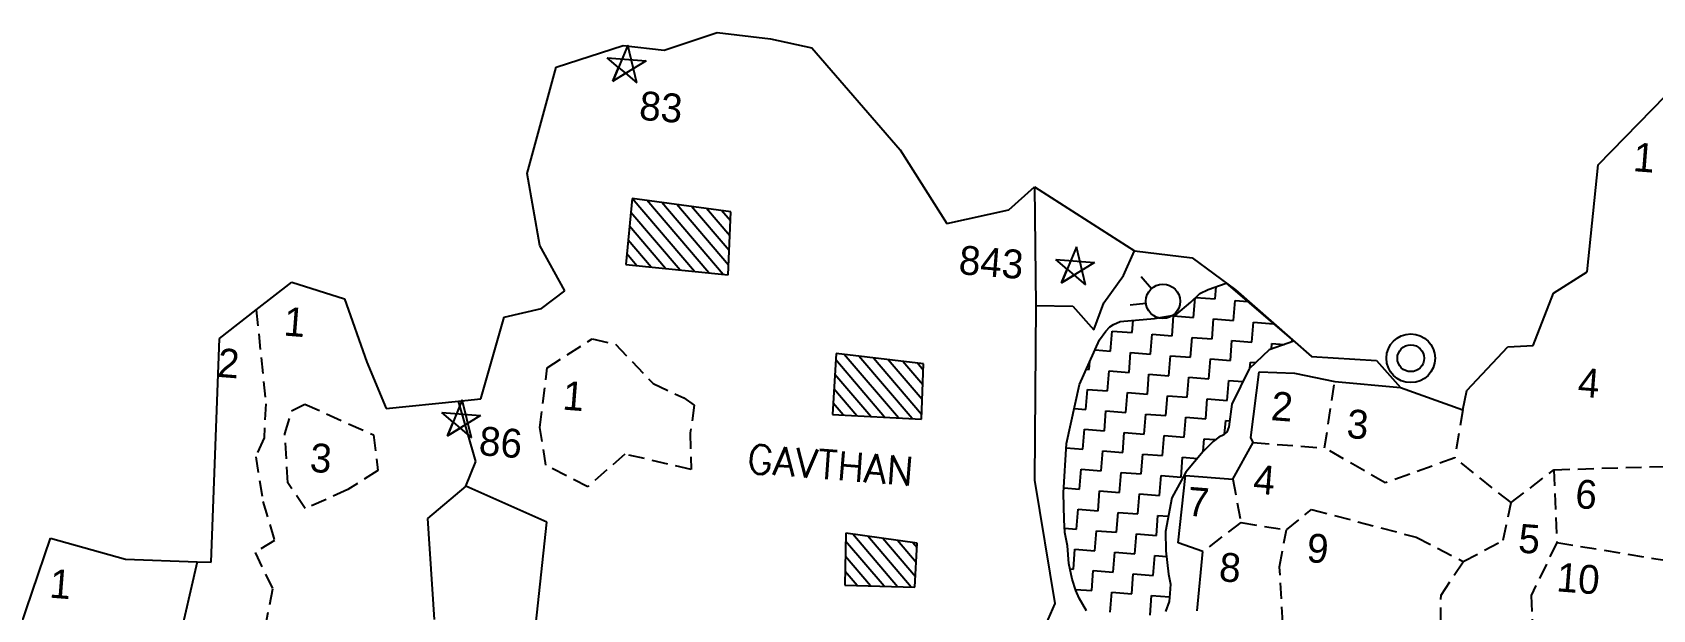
# Model space of a CAD drawing. Header units: metres. Extents: x 292752 to 294952, y 2098977 to 2102453.
# Drawn here: x 293486 to 293993, y 2100547 to 2100728 of the extents above; entities that cross this region are included whole.
import ezdxf
from ezdxf.enums import TextEntityAlignment as Align

# ---------------------------------------------------------------- set-up
doc = ezdxf.new("R2010")
doc.units = ezdxf.units.M
doc.linetypes.add('DASHED', pattern=[0.75, 0.5, -0.25])
for name, color, linetype in [('POLY_HATCH', 12, 'Continuous'), ('POLY_PARCEL', 6, 'Continuous'), ('POLY_SUBPARCEL', 6, 'DASHED'), ('SYM_ABADI', 1, 'Continuous'), ('TEXT_MAPIN', 7, 'Continuous'), ('TEXT_PARCEL', 7, 'Continuous'), ('V_BOUND_LINE', 7, 'Continuous')]:
    doc.layers.add(name, color=color, linetype=linetype)
doc.styles.get("Standard").update_dxf_attribs({"font": 'simplex.shx'})
doc.styles.add('TEXT_MAP', font='', dxfattribs={"height": 2.5})
doc.styles.get('TEXT_MAP').set_extended_font_data('Kruti Dev 050')

msp = doc.modelspace()

# ---------------------------------------------------------------- linework, layer by layer
for p, q in [((293672.42, 2100724.01), (293667.75, 2100712.75)), ((293675.26, 2100712.16), (293672.42, 2100724.01)), ((293665.99, 2100720.07), (293678.14, 2100719.11)), ((293669.53, 2100717.05), (293665.99, 2100720.07)), ((293678.14, 2100719.11), (293667.74, 2100712.75)), ((293667.74, 2100712.75), (293669.53, 2100717.05)), ((293669.53, 2100717.05), (293671.72, 2100715.18)), ((293667.75, 2100712.75), (293671.72, 2100715.18)), ((293671.72, 2100715.18), (293675.26, 2100712.16)), ((293806.49, 2100656.9), (293818.64, 2100655.94)), ((293810.02, 2100653.88), (293806.49, 2100656.9)), ((293812.91, 2100660.84), (293808.24, 2100649.58)), ((293815.75, 2100648.99), (293812.91, 2100660.84)), ((293818.64, 2100655.94), (293808.24, 2100649.57)), ((293808.24, 2100649.57), (293810.02, 2100653.88)), ((293808.24, 2100649.58), (293812.21, 2100652.01)), ((293810.02, 2100653.88), (293812.21, 2100652.01)), ((293812.21, 2100652.01), (293815.75, 2100648.99)), ((293833.21, 2100651.55), (293836.47, 2100647.86)), ((293829.78, 2100642.71), (293834.67, 2100643.24)), ((293620.59, 2100612.93), (293615.92, 2100601.67)), ((293623.43, 2100601.08), (293620.59, 2100612.93)), ((293614.17, 2100608.99), (293626.32, 2100608.03)), ((293617.7, 2100605.97), (293614.17, 2100608.99)), ((293626.32, 2100608.03), (293615.92, 2100601.67)), ((293615.92, 2100601.67), (293617.7, 2100605.97)), ((293617.7, 2100605.97), (293619.89, 2100604.1)), ((293615.92, 2100601.67), (293619.89, 2100604.1)), ((293619.89, 2100604.1), (293623.43, 2100601.08))]:
    msp.add_line(p, q)
for centre, radius in [((293840.03, 2100643.82), 5.39), ((293917.65, 2100626), 7.63), ((293917.65, 2100626), 4.2)]:
    msp.add_circle(centre, radius)
at = {"layer": 'POLY_HATCH'}
for p, q in [((293848.75, 2100643.58), (293851.55, 2100646.24)), ((293851.55, 2100646.24), (293854.24, 2100647.47)), ((293854.24, 2100647.47), (293859.8, 2100649.55)), ((293859.8, 2100649.55), (293881.05, 2100631.32)), ((293844.11, 2100639.62), (293848.75, 2100643.58)), ((293822.09, 2100634.45), (293823.35, 2100635.79)), ((293823.35, 2100635.79), (293824.56, 2100636.56)), ((293824.56, 2100636.56), (293826.66, 2100637.54)), ((293826.66, 2100637.54), (293837.39, 2100638.43)), ((293837.39, 2100638.43), (293844.11, 2100639.62)), ((293813.86, 2100617.82), (293820.14, 2100631.72)), ((293820.14, 2100631.72), (293822.09, 2100634.45)), ((293881.05, 2100631.32), (293873.32, 2100628.6)), ((293873.32, 2100628.6), (293867.03, 2100622.72)), ((293867.03, 2100622.72), (293861.55, 2100611.63)), ((293809.79, 2100599.31), (293813.86, 2100617.82)), ((293861.55, 2100611.63), (293860.69, 2100604.5)), ((293857.56, 2100601.29), (293855.73, 2100599.99)), ((293859.06, 2100602.04), (293857.56, 2100601.29)), ((293859.99, 2100602.83), (293859.06, 2100602.04)), ((293860.69, 2100604.5), (293859.99, 2100602.83)), ((293808.86, 2100583.83), (293809.79, 2100599.31)), ((293852.59, 2100596.79), (293847.18, 2100590.3)), ((293855.73, 2100599.99), (293852.59, 2100596.79)), ((293847.18, 2100590.3), (293845.83, 2100587.81)), ((293845.83, 2100587.81), (293842.8, 2100582.29)), ((293809.06, 2100575.46), (293808.86, 2100583.83)), ((293842.8, 2100582.29), (293840.82, 2100571.79)), ((293809.32, 2100571.41), (293809.06, 2100575.46)), ((293810.15, 2100567.31), (293809.32, 2100571.41)), ((293840.82, 2100571.79), (293840.92, 2100565.73)), ((293810.58, 2100561.8), (293810.15, 2100567.31)), ((293840.92, 2100565.73), (293841.79, 2100558.46)), ((293811.63, 2100556.82), (293810.58, 2100561.8)), ((293812.79, 2100553.27), (293811.63, 2100556.82)), ((293841.79, 2100558.46), (293842.4, 2100555.25)), ((293842.4, 2100555.25), (293842.17, 2100552.39)), ((293813.75, 2100550.89), (293812.79, 2100553.27)), ((293816.04, 2100546.97), (293813.75, 2100550.89)), ((293841.97, 2100549.81), (293840.86, 2100546.73)), ((293842.17, 2100552.39), (293841.97, 2100549.81))]:
    msp.add_line(p, q, dxfattribs=at)
at = {"layer": 'POLY_HATCH', "linetype": 'Continuous'}
for p, q in [((293856.38, 2100644.55), (293856.68, 2100648.38)), ((293849.63, 2100638.79), (293850.11, 2100644.87)), ((293850.28, 2100645.03), (293856.38, 2100644.55)), ((293862.13, 2100637.8), (293862.63, 2100644.05)), ((293862.63, 2100644.05), (293866.57, 2100643.74)), ((293830.39, 2100634.02), (293830.69, 2100637.88)), ((293842.89, 2100633.03), (293843.38, 2100639.28)), ((293843.38, 2100639.28), (293849.63, 2100638.79)), ((293855.39, 2100632.05), (293855.88, 2100638.3)), ((293855.88, 2100638.3), (293862.13, 2100637.8)), ((293867.89, 2100631.06), (293868.38, 2100637.31)), ((293868.38, 2100637.31), (293874.63, 2100636.82)), ((293874.63, 2100636.82), (293874.63, 2100636.82)), ((293823.64, 2100628.26), (293824.14, 2100634.51)), ((293824.14, 2100634.51), (293830.39, 2100634.02)), ((293836.15, 2100627.27), (293836.64, 2100633.52)), ((293836.64, 2100633.52), (293842.89, 2100633.03)), ((293848.65, 2100626.29), (293849.14, 2100632.54)), ((293849.14, 2100632.54), (293855.39, 2100632.05)), ((293861.15, 2100625.3), (293861.64, 2100631.55)), ((293861.64, 2100631.55), (293867.89, 2100631.06)), ((293880.47, 2100631.11), (293880.53, 2100631.77)), ((293818.76, 2100628.65), (293823.64, 2100628.26)), ((293829.4, 2100621.52), (293829.9, 2100627.77)), ((293829.9, 2100627.77), (293836.15, 2100627.27)), ((293841.9, 2100620.53), (293842.4, 2100626.78)), ((293842.4, 2100626.78), (293848.65, 2100626.29)), ((293854.4, 2100619.54), (293854.9, 2100625.79)), ((293854.9, 2100625.79), (293861.15, 2100625.3)), ((293874, 2100628.84), (293874.14, 2100630.57)), ((293874.14, 2100630.57), (293878.04, 2100630.26)), ((293816.01, 2100622.57), (293816.9, 2100622.5)), ((293816.9, 2100622.5), (293817.1, 2100624.98)), ((293822.66, 2100615.76), (293823.15, 2100622.01)), ((293823.15, 2100622.01), (293829.4, 2100621.52)), ((293835.16, 2100614.77), (293835.65, 2100621.02)), ((293835.65, 2100621.02), (293841.9, 2100620.53)), ((293867.25, 2100622.92), (293867.4, 2100624.81)), ((293867.4, 2100624.81), (293869.12, 2100624.67)), ((293815.91, 2100610), (293816.41, 2100616.25)), ((293816.41, 2100616.25), (293822.66, 2100615.76)), ((293847.66, 2100613.79), (293848.15, 2100620.04)), ((293848.15, 2100620.04), (293854.4, 2100619.54)), ((293860.16, 2100612.8), (293860.65, 2100619.05)), ((293860.65, 2100619.05), (293865.04, 2100618.7)), ((293828.42, 2100609.02), (293828.91, 2100615.27)), ((293828.91, 2100615.27), (293835.16, 2100614.77)), ((293840.92, 2100608.03), (293841.41, 2100614.28)), ((293841.41, 2100614.28), (293847.66, 2100613.79)), ((293853.42, 2100607.04), (293853.91, 2100613.29)), ((293853.91, 2100613.29), (293860.16, 2100612.8)), ((293812.21, 2100610.3), (293815.91, 2100610)), ((293821.67, 2100603.26), (293822.17, 2100609.51)), ((293822.17, 2100609.51), (293828.42, 2100609.02)), ((293834.17, 2100602.27), (293834.67, 2100608.52)), ((293834.67, 2100608.52), (293840.92, 2100608.03)), ((293846.67, 2100601.29), (293847.17, 2100607.54)), ((293847.17, 2100607.54), (293853.42, 2100607.04)), ((293859.33, 2100602.27), (293859.67, 2100606.55)), ((293859.67, 2100606.55), (293860.93, 2100606.45)), ((293814.93, 2100597.5), (293815.42, 2100603.75)), ((293815.42, 2100603.75), (293821.67, 2100603.26)), ((293827.43, 2100596.52), (293827.92, 2100602.77)), ((293827.92, 2100602.77), (293834.17, 2100602.27)), ((293839.93, 2100595.53), (293840.42, 2100601.78)), ((293840.42, 2100601.78), (293846.67, 2100601.29)), ((293852.61, 2100596.8), (293852.92, 2100600.79)), ((293852.92, 2100600.79), (293856.25, 2100600.53)), ((293809.71, 2100597.91), (293814.93, 2100597.5)), ((293820.69, 2100590.76), (293821.18, 2100597.01)), ((293821.18, 2100597.01), (293827.43, 2100596.52)), ((293833.19, 2100589.77), (293833.68, 2100596.02)), ((293833.68, 2100596.02), (293839.93, 2100595.53)), ((293813.94, 2100585), (293814.43, 2100591.25)), ((293814.43, 2100591.25), (293820.69, 2100590.76)), ((293826.44, 2100584.02), (293826.94, 2100590.27)), ((293826.94, 2100590.27), (293833.19, 2100589.77)), ((293845.69, 2100588.79), (293846.18, 2100595.04)), ((293846.18, 2100595.04), (293850.83, 2100594.67)), ((293808.95, 2100585.4), (293813.94, 2100585)), ((293838.94, 2100583.03), (293839.44, 2100589.28)), ((293839.44, 2100589.28), (293845.69, 2100588.79)), ((293819.7, 2100578.26), (293820.19, 2100584.51)), ((293820.19, 2100584.51), (293826.44, 2100584.02)), ((293832.2, 2100577.27), (293832.69, 2100583.52)), ((293832.69, 2100583.52), (293838.94, 2100583.03)), ((293812.96, 2100572.5), (293813.45, 2100578.75)), ((293813.45, 2100578.75), (293819.7, 2100578.26)), ((293825.46, 2100571.51), (293825.95, 2100577.76)), ((293825.95, 2100577.76), (293832.2, 2100577.27)), ((293837.96, 2100570.53), (293838.45, 2100576.78)), ((293838.45, 2100576.78), (293841.71, 2100576.52)), ((293809.23, 2100572.79), (293812.96, 2100572.5)), ((293818.71, 2100565.76), (293819.21, 2100572.01)), ((293819.21, 2100572.01), (293825.46, 2100571.51)), ((293831.21, 2100564.77), (293831.71, 2100571.02)), ((293831.71, 2100571.02), (293837.96, 2100570.53)), ((293811.97, 2100560), (293812.46, 2100566.25)), ((293812.46, 2100566.25), (293818.71, 2100565.76)), ((293824.47, 2100559.01), (293824.96, 2100565.26)), ((293824.96, 2100565.26), (293831.21, 2100564.77)), ((293810.94, 2100560.08), (293811.97, 2100560)), ((293836.97, 2100558.03), (293837.46, 2100564.28)), ((293837.46, 2100564.28), (293841.13, 2100563.99)), ((293817.73, 2100553.26), (293818.22, 2100559.51)), ((293818.22, 2100559.51), (293824.47, 2100559.01)), ((293830.23, 2100552.27), (293830.72, 2100558.52)), ((293830.72, 2100558.52), (293836.97, 2100558.03)), ((293812.66, 2100553.66), (293817.73, 2100553.26)), ((293823.48, 2100546.51), (293823.98, 2100552.76)), ((293823.98, 2100552.76), (293830.23, 2100552.27)), ((293835.98, 2100545.53), (293836.48, 2100551.78)), ((293836.48, 2100551.78), (293842.09, 2100551.33))]:
    msp.add_line(p, q, dxfattribs=at)
at = {"layer": 'POLY_PARCEL'}
for p, q in [((293799.82, 2100679.64), (293800.19, 2100642.47)), ((293827.67, 2100651.87), (293831.11, 2100659.61)), ((293821.51, 2100643.31), (293827.67, 2100651.87)), ((293800.19, 2100642.47), (293799.8, 2100587.85)), ((293800.19, 2100642.47), (293811.76, 2100642.29)), ((293811.76, 2100642.29), (293818.35, 2100634.94)), ((293818.35, 2100634.94), (293821.51, 2100643.31)), ((293821.51, 2100643.31), (293821.51, 2100643.31)), ((293867.55, 2100601.23), (293870.12, 2100621.73)), ((293870.12, 2100621.73), (293881.19, 2100621.3)), ((293881.19, 2100621.3), (293893.82, 2100618.74)), ((293893.82, 2100618.74), (293914.44, 2100616.79)), ((293624.88, 2100593.64), (293619.36, 2100612.58)), ((293868.29, 2100599.61), (293867.55, 2100601.23)), ((293861.92, 2100588.15), (293868.29, 2100599.61)), ((293621.7, 2100585.92), (293624.88, 2100593.64)), ((293621.7, 2100585.92), (293609.74, 2100575.88)), ((293647.09, 2100574.71), (293621.7, 2100585.92)), ((293799.8, 2100587.85), (293806.15, 2100549.21)), ((293844.75, 2100568.22), (293847.1, 2100589.32)), ((293847.1, 2100589.32), (293861.92, 2100588.15)), ((293609.74, 2100575.88), (293611.83, 2100544.23)), ((293641.94, 2100527.58), (293647.09, 2100574.71)), ((293852.51, 2100565.52), (293844.75, 2100568.22)), ((293850.7, 2100546.95), (293852.51, 2100565.52)), ((293537.58, 2100562.29), (293531.58, 2100536.41)), ((293806.15, 2100549.21), (293799.82, 2100534.77))]:
    msp.add_line(p, q, dxfattribs=at)
at = {"layer": 'POLY_SUBPARCEL', "ltscale": 10}
for p, q in [((293556.07, 2100641.15), (293559.03, 2100611.69)), ((293647.18, 2100622.95), (293661.29, 2100632.08)), ((293661.29, 2100632.08), (293668.56, 2100630.37)), ((293668.56, 2100630.37), (293680.4, 2100618.05)), ((293644.86, 2100604.34), (293647.18, 2100622.95)), ((293680.4, 2100618.05), (293690.02, 2100613.59)), ((293890.66, 2100597.92), (293893.82, 2100618.74)), ((293559.03, 2100611.69), (293558.5, 2100601.04)), ((293567.12, 2100609.52), (293571.26, 2100611.64)), ((293571.26, 2100611.64), (293592.83, 2100601.99)), ((293690.02, 2100613.59), (293693.26, 2100611.34)), ((293693.26, 2100611.34), (293692, 2100602.62)), ((293565.03, 2100602.35), (293567.12, 2100609.52)), ((293933.98, 2100609.87), (293931.43, 2100594.79)), ((293558.5, 2100601.04), (293555.89, 2100595.13)), ((293565.95, 2100587), (293565.03, 2100602.35)), ((293592.83, 2100601.99), (293594.09, 2100590.89)), ((293646.77, 2100592.52), (293644.86, 2100604.34)), ((293692, 2100602.62), (293692.24, 2100591.21)), ((293555.89, 2100595.13), (293558.16, 2100581.2)), ((293671.54, 2100595.98), (293659.91, 2100585.79)), ((293692.24, 2100591.21), (293671.54, 2100595.98)), ((293868.29, 2100599.61), (293890.66, 2100597.92)), ((293909.62, 2100586.99), (293890.66, 2100597.92)), ((293594.09, 2100590.89), (293584.75, 2100584.9)), ((293659.91, 2100585.79), (293646.77, 2100592.52)), ((293931.43, 2100594.79), (293909.62, 2100586.99)), ((293949.05, 2100580.81), (293931.43, 2100594.79)), ((293949.05, 2100580.81), (293962.46, 2100591.11)), ((293962.46, 2100591.11), (294005.24, 2100592.34)), ((293962.46, 2100591.11), (293963.42, 2100568.32)), ((293571.43, 2100578.93), (293565.95, 2100587)), ((293861.92, 2100588.15), (293864.42, 2100574.6)), ((293558.16, 2100581.2), (293561.78, 2100568.99)), ((293584.75, 2100584.9), (293571.43, 2100578.93)), ((293946.59, 2100569.04), (293949.05, 2100580.81)), ((293878.67, 2100572.25), (293886.55, 2100578.69)), ((293886.55, 2100578.69), (293919.33, 2100569.96)), ((293864.42, 2100574.6), (293852.51, 2100565.52)), ((293864.42, 2100574.6), (293878.67, 2100572.25)), ((293876.53, 2100560.75), (293878.67, 2100572.25)), ((293919.33, 2100569.96), (293934.09, 2100562.35)), ((293561.78, 2100568.99), (293555.67, 2100565.19)), ((293555.67, 2100565.19), (293561.19, 2100553.76)), ((293934.09, 2100562.35), (293946.59, 2100569.04)), ((293963.42, 2100568.32), (293955.36, 2100551.77)), ((293963.42, 2100568.32), (294011.5, 2100560.45)), ((293877.6, 2100543.18), (293876.53, 2100560.75)), ((293927.12, 2100551.85), (293934.09, 2100562.35)), ((293561.19, 2100553.76), (293557.13, 2100533.19)), ((293927.03, 2100542.96), (293927.12, 2100551.85)), ((293955.36, 2100551.77), (293955.92, 2100539.45))]:
    msp.add_line(p, q, dxfattribs=at)
at = {"layer": 'SYM_ABADI'}
for p, q in [((293673.81, 2100676.05), (293671.82, 2100655.32)), ((293704.66, 2100671.85), (293673.81, 2100676.05)), ((293703.81, 2100652.08), (293704.66, 2100671.85)), ((293671.82, 2100655.32), (293703.81, 2100652.08)), ((293737.66, 2100627.46), (293736.51, 2100608.42)), ((293765.04, 2100624.23), (293737.66, 2100627.46)), ((293764.39, 2100606.93), (293765.04, 2100624.23)), ((293736.51, 2100608.42), (293764.39, 2100606.93)), ((293740.67, 2100571.26), (293740.44, 2100554.99)), ((293763.09, 2100568.08), (293740.67, 2100571.26)), ((293762.36, 2100554.32), (293763.09, 2100568.08)), ((293740.44, 2100554.99), (293762.36, 2100554.32))]:
    msp.add_line(p, q, dxfattribs=at)
at = {"layer": 'SYM_ABADI', "linetype": 'Continuous'}
for p, q in [((293688.79, 2100653.6), (293673.39, 2100671.65)), ((293693.31, 2100653.15), (293673.81, 2100675.99)), ((293697.82, 2100652.69), (293678.4, 2100675.43)), ((293702.33, 2100652.23), (293683.07, 2100674.79)), ((293703.95, 2100655.17), (293687.73, 2100674.16)), ((293704.14, 2100659.76), (293692.4, 2100673.52)), ((293704.34, 2100664.36), (293697.06, 2100672.88)), ((293704.54, 2100668.96), (293701.73, 2100672.25)), ((293684.28, 2100654.06), (293672.97, 2100667.31)), ((293679.77, 2100654.51), (293672.56, 2100662.97)), ((293675.26, 2100654.97), (293672.14, 2100658.63)), ((293757.16, 2100607.32), (293740.23, 2100627.15)), ((293761.48, 2100607.09), (293744.81, 2100626.61)), ((293764.44, 2100608.44), (293749.39, 2100626.07)), ((293764.62, 2100613.06), (293753.97, 2100625.53)), ((293748.52, 2100607.78), (293737.27, 2100620.96)), ((293752.84, 2100607.55), (293737.54, 2100625.47)), ((293764.8, 2100617.69), (293758.56, 2100625)), ((293764.97, 2100622.31), (293763.14, 2100624.46)), ((293744.2, 2100608.01), (293737, 2100616.45)), ((293739.88, 2100608.24), (293736.72, 2100611.94)), ((293756.92, 2100554.49), (293742.87, 2100570.95)), ((293761.15, 2100554.36), (293747.56, 2100570.28)), ((293752.69, 2100554.62), (293740.63, 2100568.74)), ((293762.53, 2100557.57), (293752.25, 2100569.62)), ((293762.78, 2100562.11), (293756.94, 2100568.95)), ((293763.02, 2100566.66), (293761.63, 2100568.28)), ((293748.46, 2100554.75), (293740.57, 2100563.99)), ((293744.23, 2100554.87), (293740.5, 2100559.24))]:
    msp.add_line(p, q, dxfattribs=at)
at = {"layer": 'V_BOUND_LINE'}
for p, q in [((293683.81, 2100722.48), (293700.38, 2100727.98)), ((293700.38, 2100727.98), (293717.07, 2100725.95)), ((293649.97, 2100717.15), (293671.01, 2100723.85)), ((293671.01, 2100723.85), (293683.81, 2100722.48)), ((293717.07, 2100725.95), (293730.11, 2100723.13)), ((293730.11, 2100723.13), (293757.71, 2100691.21)), ((293640.89, 2100683.82), (293649.97, 2100717.15)), ((293976.34, 2100686.56), (294001.69, 2100712.51)), ((293757.71, 2100691.21), (293772.39, 2100668.19)), ((293972.88, 2100653.03), (293976.34, 2100686.56)), ((293644.84, 2100661.29), (293640.89, 2100683.82)), ((293791.72, 2100672.4), (293799.82, 2100679.64)), ((293799.82, 2100679.64), (293831.11, 2100659.61)), ((293772.39, 2100668.19), (293791.72, 2100672.4)), ((293652.68, 2100647.06), (293644.84, 2100661.29)), ((293831.11, 2100659.61), (293849.17, 2100657.41)), ((293849.17, 2100657.41), (293862.72, 2100647.39)), ((293962.31, 2100646.33), (293972.88, 2100653.03)), ((293556.07, 2100641.15), (293567.21, 2100649.86)), ((293567.21, 2100649.86), (293583.65, 2100644.62)), ((293645.44, 2100641.54), (293652.68, 2100647.06)), ((293862.72, 2100647.39), (293886.53, 2100626.52)), ((293956, 2100629.99), (293962.31, 2100646.33)), ((293544.55, 2100632.14), (293556.07, 2100641.15)), ((293583.65, 2100644.62), (293590.69, 2100624.72)), ((293633.75, 2100638.88), (293645.44, 2100641.54)), ((293626.36, 2100613.3), (293633.75, 2100638.88)), ((293541.89, 2100562.12), (293544.55, 2100632.14)), ((293886.53, 2100626.52), (293906.87, 2100625.27)), ((293935.17, 2100615.87), (293948.08, 2100629.54)), ((293948.08, 2100629.54), (293956, 2100629.99)), ((293590.69, 2100624.72), (293596.72, 2100610.27)), ((293906.87, 2100625.27), (293914.44, 2100616.79)), ((293914.44, 2100616.79), (293933.98, 2100609.87)), ((293933.98, 2100609.87), (293935.17, 2100615.87)), ((293596.72, 2100610.27), (293619.36, 2100612.58)), ((293619.36, 2100612.58), (293626.36, 2100613.3)), ((293475.2, 2100521.16), (293491.57, 2100569.67)), ((293491.57, 2100569.67), (293515.08, 2100563.16)), ((293515.08, 2100563.16), (293537.58, 2100562.29)), ((293537.58, 2100562.29), (293541.89, 2100562.12))]:
    msp.add_line(p, q, dxfattribs=at)

# ---------------------------------------------------------------- texts
at = {"layer": 'TEXT_MAPIN', "style": 'TEXT_MAP'}
for s, height, p in [('83', 9.029, (293675.77, 2100700.66)), ('843', 9.029, (293775.86, 2100652.35)), ('1', 9.03, (293564.41, 2100633.13)), ('2', 9.03, (293543.68, 2100620.2)), ('1', 9.03, (293651.75, 2100609.96)), ('86', 9.029, (293625.57, 2100595.71)), ('3', 9.03, (293572.62, 2100590.5)), ('1', 9.03, (293491.07, 2100551.1))]:
    msp.add_text(s, height=height, rotation=355.4876, dxfattribs=at).set_placement(p)
for s, height, p in [('1', 9.03, (293990.75, 2100688.83)), ('2', 9.03, (293877.35, 2100610.96)), ('3', 9.03, (293901.04, 2100605.34)), ('4', 9.03, (293871.8, 2100587.94)), ('7', 9.03, (293851.11, 2100581.01)), ('6', 9.03, (293972.61, 2100583.41)), ('9', 9.03, (293888.54, 2100566.49)), ('5', 9.03, (293954.78, 2100569.4)), ('8', 9.03, (293861.07, 2100560.51)), ('10', 9.029, (293970.1, 2100557.05))]:
    msp.add_text(s, height=height, rotation=355.4876, dxfattribs=at).set_placement(p, align=Align.MIDDLE)
at = {"layer": 'TEXT_MAPIN'}
msp.add_text('GAVTHAN', height=9.029, rotation=355.4876, dxfattribs=at).set_placement((293709.53, 2100590.13))
at = {"layer": 'TEXT_PARCEL', "style": 'TEXT_MAP'}
msp.add_text('4', height=9.03, rotation=355.4876, dxfattribs=at).set_placement((293973.42, 2100618.3), align=Align.MIDDLE)

doc.saveas('drawing.dxf')
